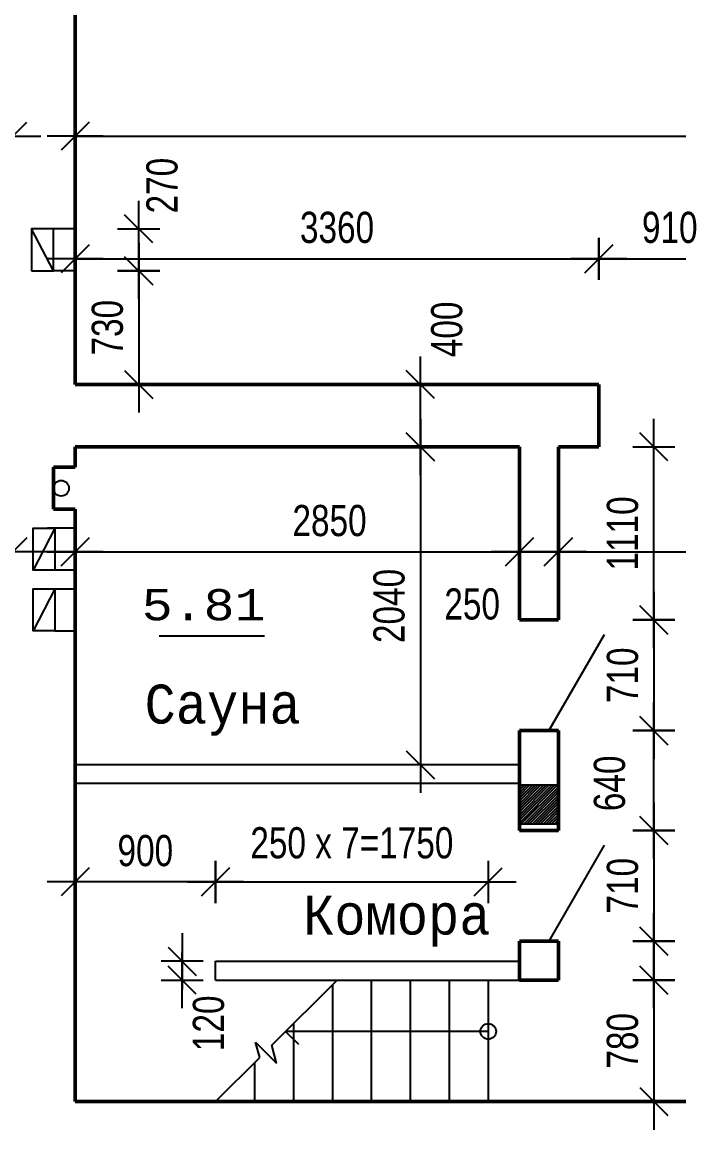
# Model space of a CAD drawing. Extents: x 3578 to 5591, y 95 to 458.
# Drawn here: x 3642.2 to 3684.3, y 152.1 to 223.4 of the extents above; entities that cross this region are included whole.
import ezdxf

# ---------------------------------------------------------------- set-up
doc = ezdxf.new("R2010")
doc.units = 0
doc.header["$MEASUREMENT"] = 0
doc.layers.get('0').update_dxf_attribs({"linetype": 'CONTINUOUS'})
doc.layers.get('DEFPOINTS').update_dxf_attribs({"linetype": 'CONTINUOUS'})
doc.layers.add('Chata', color=7, linetype='CONTINUOUS')
doc.styles.add('RUSS', font='russ', dxfattribs={"width": 0.8})
doc.styles.get("Standard").update_dxf_attribs({"font": 'cour.ttf'})
doc.dimstyles.new('Text 2mm', dxfattribs={"dimtxt": 2, "dimasz": 0.09, "dimexe": 0, "dimexo": 0, "dimgap": 1, "dimtad": 1, "dimdec": 0, "dimlfac": 100, "dimzin": 0, "dimdsep": 46, "dimtxsty": 'RUSS', "dimblk": 'A8MITTA', "dimcen": 3, "dimse1": 1, "dimse2": 1, "dimclrd": 6, "dimclrt": 6, "dimadec": 0, "dimazin": 0, "dimtp": 6, "dimtm": 6, "dimtfac": 1, "dimtdec": 0, "dimtofl": 0, "dimtmove": 2, "dimatfit": 3, "dimldrblk": 'A8MITTA', "dimfxl": 1, "dimtolj": 1, "dimtzin": 0, "dimarcsym": 0})

# ---------------------------------------------------------------- blocks, each defined once
blk = doc.blocks.new('A8MITTA', base_point=(3180, 3140))
for p, q in [((3180, 3155), (3180, 3125)), ((3170, 3130), (3190, 3150)), ((3160, 3140), (3200, 3140))]:
    blk.add_line(p, q)
blk = doc.blocks.new('*D152')
at = {"layer": 'Chata', "color": 6, "lineweight": -2, "ltscale": 0.01, "transparency": 16777216}
for p, q in [((3602.901, 216.065), (3620.433, 216.065)), ((3641.521, 216.065), (3628.071, 216.065))]:
    blk.add_line(p, q, dxfattribs=at)
at = {"layer": 'DEFPOINTS', "color": 0, "ltscale": 0.01, "transparency": 16777216}
for p in [(3602.811, 216.065), (3602.811, 159.328), (3641.611, 159.328)]:
    blk.add_point(p, dxfattribs=at)
at = {"layer": 'Chata', "color": 6, "lineweight": -2, "ltscale": 0.01, "transparency": 16777216, "xscale": 0.09, "yscale": 0.09, "zscale": 0.09, "rotation": 180}
blk.add_blockref('A8MITTA', (3602.811, 216.065), dxfattribs=at)
at = {"layer": 'Chata', "color": 6, "lineweight": -2, "ltscale": 0.01, "transparency": 16777216, "xscale": 0.09, "yscale": 0.09, "zscale": 0.09}
blk.add_blockref('A8MITTA', (3641.611, 216.065), dxfattribs=at)
at = {"layer": 'Chata', "color": 6, "ltscale": 0.01, "transparency": 16777216, "insert": (3624.252, 216.065), "char_height": 2, "attachment_point": 5, "style": 'RUSS'}
blk.add_mtext('\\A1;3880', dxfattribs=at)
blk = doc.blocks.new('*D157')
at = {"layer": 'Chata', "color": 6, "lineweight": -2, "ltscale": 0.01, "transparency": 16777216}
blk.add_line((3641.521, 115.746), (3598.901, 115.746), dxfattribs=at)
at = {"layer": 'DEFPOINTS', "color": 0, "ltscale": 0.01, "transparency": 16777216}
for p in [(3598.811, 155.328), (3641.611, 150.128), (3598.811, 115.746)]:
    blk.add_point(p, dxfattribs=at)
at = {"layer": 'Chata', "color": 6, "lineweight": -2, "ltscale": 0.01, "transparency": 16777216, "xscale": 0.09, "yscale": 0.09, "zscale": 0.09, "rotation": 180}
blk.add_blockref('A8MITTA', (3598.811, 115.746), dxfattribs=at)
at = {"layer": 'Chata', "color": 6, "lineweight": -2, "ltscale": 0.01, "transparency": 16777216, "xscale": 0.09, "yscale": 0.09, "zscale": 0.09}
blk.add_blockref('A8MITTA', (3641.611, 115.746), dxfattribs=at)
at = {"layer": 'Chata', "color": 6, "ltscale": 0.01, "transparency": 16777216, "insert": (3620.211, 117.746), "char_height": 2, "attachment_point": 5, "style": 'RUSS'}
blk.add_mtext('\\A1;4280', dxfattribs=at)
blk = doc.blocks.new('*D158')
at = {"layer": 'Chata', "color": 6, "lineweight": -2, "ltscale": 0.01, "transparency": 16777216}
blk.add_line((3598.901, 290.586), (3743.521, 290.586), dxfattribs=at)
at = {"layer": 'DEFPOINTS', "color": 0, "ltscale": 0.01, "transparency": 16777216}
for p in [(3743.611, 290.586), (3743.611, 207.27), (3598.811, 203.17)]:
    blk.add_point(p, dxfattribs=at)
at = {"layer": 'Chata', "color": 6, "lineweight": -2, "ltscale": 0.01, "transparency": 16777216, "xscale": 0.09, "yscale": 0.09, "zscale": 0.09, "rotation": 180}
blk.add_blockref('A8MITTA', (3598.811, 290.586), dxfattribs=at)
at = {"layer": 'Chata', "color": 6, "lineweight": -2, "ltscale": 0.01, "transparency": 16777216, "xscale": 0.09, "yscale": 0.09, "zscale": 0.09}
blk.add_blockref('A8MITTA', (3743.611, 290.586), dxfattribs=at)
at = {"layer": 'Chata', "color": 6, "ltscale": 0.01, "transparency": 16777216, "insert": (3671.211, 292.586), "char_height": 2, "attachment_point": 5, "style": 'RUSS'}
blk.add_mtext('\\A1;14480', dxfattribs=at)
blk = doc.blocks.new('*D167')
at = {"layer": 'Chata', "color": 6, "lineweight": -2, "ltscale": 0.01, "transparency": 16777216}
blk.add_line((3645.701, 216.065), (3739.521, 216.065), dxfattribs=at)
at = {"layer": 'DEFPOINTS', "color": 0, "ltscale": 0.01, "transparency": 16777216}
for p in [(3739.611, 216.065), (3645.611, 200.128), (3739.611, 200.128)]:
    blk.add_point(p, dxfattribs=at)
at = {"layer": 'Chata', "color": 6, "lineweight": -2, "ltscale": 0.01, "transparency": 16777216, "xscale": 0.09, "yscale": 0.09, "zscale": 0.09, "rotation": 180}
blk.add_blockref('A8MITTA', (3645.611, 216.065), dxfattribs=at)
at = {"layer": 'Chata', "color": 6, "lineweight": -2, "ltscale": 0.01, "transparency": 16777216, "xscale": 0.09, "yscale": 0.09, "zscale": 0.09}
blk.add_blockref('A8MITTA', (3739.611, 216.065), dxfattribs=at)
at = {"layer": 'Chata', "color": 6, "ltscale": 0.01, "transparency": 16777216, "insert": (3692.611, 218.065), "char_height": 2, "attachment_point": 5, "style": 'RUSS'}
blk.add_mtext('\\A1;9400', dxfattribs=at)
blk = doc.blocks.new('*D177')
at = {"layer": 'Chata', "color": 6, "lineweight": -2, "ltscale": 0.01, "transparency": 16777216}
blk.add_line((3641.521, 139.735), (3598.901, 139.735), dxfattribs=at)
at = {"layer": 'DEFPOINTS', "color": 0, "ltscale": 0.01, "transparency": 16777216}
for p in [(3598.811, 155.328), (3641.611, 155.328), (3598.811, 139.735)]:
    blk.add_point(p, dxfattribs=at)
at = {"layer": 'Chata', "color": 6, "lineweight": -2, "ltscale": 0.01, "transparency": 16777216, "xscale": 0.09, "yscale": 0.09, "zscale": 0.09, "rotation": 180}
blk.add_blockref('A8MITTA', (3598.811, 139.735), dxfattribs=at)
at = {"layer": 'Chata', "color": 6, "lineweight": -2, "ltscale": 0.01, "transparency": 16777216, "xscale": 0.09, "yscale": 0.09, "zscale": 0.09}
blk.add_blockref('A8MITTA', (3641.611, 139.735), dxfattribs=at)
at = {"layer": 'Chata', "color": 6, "ltscale": 0.01, "transparency": 16777216, "insert": (3620.211, 141.735), "char_height": 2, "attachment_point": 5, "style": 'RUSS'}
blk.add_mtext('\\A1;4280', dxfattribs=at)
blk = doc.blocks.new('*D185')
at = {"layer": 'Chata', "color": 6, "lineweight": -2, "ltscale": 0.01, "transparency": 16777216}
blk.add_line((3667.757, 196.038), (3667.757, 175.818), dxfattribs=at)
at = {"layer": 'DEFPOINTS', "color": 0, "ltscale": 0.01, "transparency": 16777216}
for p in [(3645.611, 196.128), (3645.611, 175.728), (3667.757, 175.728)]:
    blk.add_point(p, dxfattribs=at)
at = {"layer": 'Chata', "color": 6, "lineweight": -2, "ltscale": 0.01, "transparency": 16777216, "xscale": 0.09, "yscale": 0.09, "zscale": 0.09}
for p, rotation in [((3667.757, 196.128), 90), ((3667.757, 175.728), 270)]:
    blk.add_blockref('A8MITTA', p, dxfattribs=dict(at, rotation=rotation))
at = {"layer": 'Chata', "color": 6, "ltscale": 0.01, "transparency": 16777216, "insert": (3665.757, 185.928), "char_height": 2, "attachment_point": 5, "rotation": 90, "style": 'RUSS'}
blk.add_mtext('\\A1;2040', dxfattribs=at)
blk = doc.blocks.new('*D186')
at = {"layer": 'Chata', "color": 6, "lineweight": -2, "ltscale": 0.01, "transparency": 16777216}
for p, q in [((3652.477, 163.218), (3652.477, 163.308)), ((3652.477, 161.838), (3652.477, 161.748))]:
    blk.add_line(p, q, dxfattribs=at)
at = {"layer": 'DEFPOINTS', "color": 0, "ltscale": 0.01, "transparency": 16777216}
for p in [(3645.611, 163.128), (3645.611, 161.928), (3652.477, 161.928)]:
    blk.add_point(p, dxfattribs=at)
at = {"layer": 'Chata', "color": 6, "lineweight": -2, "ltscale": 0.01, "transparency": 16777216, "xscale": 0.09, "yscale": 0.09, "zscale": 0.09}
for p, rotation in [((3652.477, 163.128), 270), ((3652.477, 161.928), 90)]:
    blk.add_blockref('A8MITTA', p, dxfattribs=dict(at, rotation=rotation))
at = {"layer": 'Chata', "color": 6, "ltscale": 0.01, "transparency": 16777216, "insert": (3654.173, 159.151), "char_height": 2, "attachment_point": 5, "rotation": 90, "style": 'RUSS'}
blk.add_mtext('\\A1;120', dxfattribs=at)
blk = doc.blocks.new('*D187')
at = {"layer": 'Chata', "color": 6, "lineweight": -2, "ltscale": 0.01, "transparency": 16777216}
blk.add_line((3654.701, 168.22), (3672.023, 168.22), dxfattribs=at)
at = {"layer": 'DEFPOINTS', "color": 0, "ltscale": 0.01, "transparency": 16777216}
for p in [(3672.113, 168.22), (3672.113, 161.928), (3654.611, 154.128)]:
    blk.add_point(p, dxfattribs=at)
at = {"layer": 'Chata', "color": 6, "lineweight": -2, "ltscale": 0.01, "transparency": 16777216, "xscale": 0.09, "yscale": 0.09, "zscale": 0.09, "rotation": 180}
blk.add_blockref('A8MITTA', (3654.611, 168.22), dxfattribs=at)
at = {"layer": 'Chata', "color": 6, "lineweight": -2, "ltscale": 0.01, "transparency": 16777216, "xscale": 0.09, "yscale": 0.09, "zscale": 0.09}
blk.add_blockref('A8MITTA', (3672.113, 168.22), dxfattribs=at)
at = {"layer": 'Chata', "color": 6, "ltscale": 0.01, "transparency": 16777216, "insert": (3663.362, 170.72), "char_height": 2, "attachment_point": 5, "style": 'RUSS'}
blk.add_mtext('\\A1;250 х 7=1750', dxfattribs=at)
blk = doc.blocks.new('*D188')
at = {"layer": 'Chata', "color": 6, "lineweight": -2, "ltscale": 0.01, "transparency": 16777216}
blk.add_line((3654.521, 168.22), (3645.701, 168.22), dxfattribs=at)
at = {"layer": 'DEFPOINTS', "color": 0, "ltscale": 0.01, "transparency": 16777216}
for p in [(3645.611, 168.22), (3645.611, 154.128), (3654.611, 154.128)]:
    blk.add_point(p, dxfattribs=at)
at = {"layer": 'Chata', "color": 6, "lineweight": -2, "ltscale": 0.01, "transparency": 16777216, "xscale": 0.09, "yscale": 0.09, "zscale": 0.09, "rotation": 180}
blk.add_blockref('A8MITTA', (3645.611, 168.22), dxfattribs=at)
at = {"layer": 'Chata', "color": 6, "lineweight": -2, "ltscale": 0.01, "transparency": 16777216, "xscale": 0.09, "yscale": 0.09, "zscale": 0.09}
blk.add_blockref('A8MITTA', (3654.611, 168.22), dxfattribs=at)
at = {"layer": 'Chata', "color": 6, "ltscale": 0.01, "transparency": 16777216, "insert": (3650.111, 170.22), "char_height": 2, "attachment_point": 5, "style": 'RUSS'}
blk.add_mtext('\\A1;900', dxfattribs=at)
blk = doc.blocks.new('*D196')
at = {"color": 6, "lineweight": -2, "ltscale": 0.01, "transparency": 16777216}
blk.add_line((3685.966, 150.218), (3685.966, 154.038), dxfattribs=at)
at = {"layer": 'DEFPOINTS', "color": 0, "ltscale": 0.01, "transparency": 16777216}
for p in [(3676.011, 154.128), (3685.966, 154.128), (3676.611, 150.128)]:
    blk.add_point(p, dxfattribs=at)
at = {"color": 6, "lineweight": -2, "ltscale": 0.01, "transparency": 16777216, "xscale": 0.09, "yscale": 0.09, "zscale": 0.09}
for p, rotation in [((3685.966, 154.128), 90), ((3685.966, 150.128), 270)]:
    blk.add_blockref('A8MITTA', p, dxfattribs=dict(at, rotation=rotation))
at = {"color": 6, "ltscale": 0.01, "transparency": 16777216, "insert": (3686.561, 156.812), "char_height": 2, "attachment_point": 5, "rotation": 90, "style": 'RUSS'}
blk.add_mtext('\\A1;400', dxfattribs=at)
blk = doc.blocks.new('*D197')
at = {"layer": 'Chata', "color": 6, "lineweight": -2, "ltscale": 0.01, "transparency": 16777216}
blk.add_line((3590.729, 275.438), (3590.729, 122.218), dxfattribs=at)
at = {"layer": 'DEFPOINTS', "color": 0, "ltscale": 0.01, "transparency": 16777216}
for p in [(3681.737, 275.528), (3590.729, 122.128), (3641.611, 122.128)]:
    blk.add_point(p, dxfattribs=at)
at = {"layer": 'Chata', "color": 6, "lineweight": -2, "ltscale": 0.01, "transparency": 16777216, "xscale": 0.09, "yscale": 0.09, "zscale": 0.09}
for p, rotation in [((3590.729, 275.528), 90), ((3590.729, 122.128), 270)]:
    blk.add_blockref('A8MITTA', p, dxfattribs=dict(at, rotation=rotation))
at = {"layer": 'Chata', "color": 6, "ltscale": 0.01, "transparency": 16777216, "insert": (3588.729, 198.828), "char_height": 2, "attachment_point": 5, "rotation": 90, "style": 'RUSS'}
blk.add_mtext('\\A1;15340', dxfattribs=at)
blk = doc.blocks.new('*D212')
at = {"color": 6, "lineweight": -2, "ltscale": 0.01, "transparency": 16777216}
blk.add_line((3645.701, 189.394), (3674.021, 189.394), dxfattribs=at)
at = {"layer": 'DEFPOINTS', "color": 0, "ltscale": 0.01, "transparency": 16777216}
for p in [(3645.611, 196.128), (3674.111, 196.128), (3674.111, 189.394)]:
    blk.add_point(p, dxfattribs=at)
at = {"color": 6, "lineweight": -2, "ltscale": 0.01, "transparency": 16777216, "xscale": 0.09, "yscale": 0.09, "zscale": 0.09, "rotation": 180}
blk.add_blockref('A8MITTA', (3645.611, 189.394), dxfattribs=at)
at = {"color": 6, "lineweight": -2, "ltscale": 0.01, "transparency": 16777216, "xscale": 0.09, "yscale": 0.09, "zscale": 0.09}
blk.add_blockref('A8MITTA', (3674.111, 189.394), dxfattribs=at)
at = {"color": 6, "ltscale": 0.01, "transparency": 16777216, "insert": (3661.93, 191.394), "char_height": 2, "attachment_point": 5, "style": 'RUSS'}
blk.add_mtext('\\A1;2850', dxfattribs=at)
blk = doc.blocks.new('*D255')
at = {"color": 6, "lineweight": -2, "ltscale": 0.01, "transparency": 16777216}
blk.add_line((3645.521, 189.394), (3641.701, 189.394), dxfattribs=at)
at = {"layer": 'DEFPOINTS', "color": 0, "ltscale": 0.01, "transparency": 16777216}
for p in [(3641.611, 196.128), (3645.611, 196.128), (3641.611, 189.394)]:
    blk.add_point(p, dxfattribs=at)
at = {"color": 6, "lineweight": -2, "ltscale": 0.01, "transparency": 16777216, "xscale": 0.09, "yscale": 0.09, "zscale": 0.09, "rotation": 180}
blk.add_blockref('A8MITTA', (3641.611, 189.394), dxfattribs=at)
at = {"color": 6, "lineweight": -2, "ltscale": 0.01, "transparency": 16777216, "xscale": 0.09, "yscale": 0.09, "zscale": 0.09}
blk.add_blockref('A8MITTA', (3645.611, 189.394), dxfattribs=at)
at = {"color": 6, "ltscale": 0.01, "transparency": 16777216, "insert": (3637.535, 187.106), "char_height": 2, "attachment_point": 5, "style": 'RUSS'}
blk.add_mtext('\\A1;400', dxfattribs=at)
blk = doc.blocks.new('*D256')
at = {"color": 6, "lineweight": -2, "ltscale": 0.01, "transparency": 16777216}
blk.add_line((3718.059, 187.218), (3718.059, 196.038), dxfattribs=at)
at = {"layer": 'DEFPOINTS', "color": 0, "ltscale": 0.01, "transparency": 16777216}
for p in [(3676.611, 196.128), (3718.059, 196.128), (3676.611, 187.128)]:
    blk.add_point(p, dxfattribs=at)
at = {"color": 6, "lineweight": -2, "ltscale": 0.01, "transparency": 16777216, "xscale": 0.09, "yscale": 0.09, "zscale": 0.09}
for p, rotation in [((3718.059, 196.128), 90), ((3718.059, 187.128), 270)]:
    blk.add_blockref('A8MITTA', p, dxfattribs=dict(at, rotation=rotation))
at = {"color": 6, "ltscale": 0.01, "transparency": 16777216, "insert": (3716.059, 191.628), "char_height": 2, "attachment_point": 5, "rotation": 90, "style": 'RUSS'}
blk.add_mtext('\\A1;900', dxfattribs=at)
blk = doc.blocks.new('*D259')
at = {"color": 6, "lineweight": -2, "ltscale": 0.01, "transparency": 16777216}
blk.add_line((3645.701, 208.202), (3679.121, 208.202), dxfattribs=at)
at = {"layer": 'DEFPOINTS', "color": 0, "ltscale": 0.01, "transparency": 16777216}
for p in [(3679.211, 208.202), (3645.611, 200.128), (3679.211, 200.128)]:
    blk.add_point(p, dxfattribs=at)
at = {"color": 6, "lineweight": -2, "ltscale": 0.01, "transparency": 16777216, "xscale": 0.09, "yscale": 0.09, "zscale": 0.09, "rotation": 180}
blk.add_blockref('A8MITTA', (3645.611, 208.202), dxfattribs=at)
at = {"color": 6, "lineweight": -2, "ltscale": 0.01, "transparency": 16777216, "xscale": 0.09, "yscale": 0.09, "zscale": 0.09}
blk.add_blockref('A8MITTA', (3679.211, 208.202), dxfattribs=at)
at = {"color": 6, "ltscale": 0.01, "transparency": 16777216, "insert": (3662.411, 210.202), "char_height": 2, "attachment_point": 5, "style": 'RUSS'}
blk.add_mtext('\\A1;3360', dxfattribs=at)
blk = doc.blocks.new('*D261')
at = {"color": 6, "lineweight": -2, "ltscale": 0.01, "transparency": 16777216}
blk.add_line((3676.701, 189.394), (3694.521, 189.394), dxfattribs=at)
at = {"layer": 'DEFPOINTS', "color": 0, "ltscale": 0.01, "transparency": 16777216}
for p in [(3676.611, 196.128), (3694.611, 196.128), (3694.611, 189.394)]:
    blk.add_point(p, dxfattribs=at)
at = {"color": 6, "lineweight": -2, "ltscale": 0.01, "transparency": 16777216, "xscale": 0.09, "yscale": 0.09, "zscale": 0.09, "rotation": 180}
blk.add_blockref('A8MITTA', (3676.611, 189.394), dxfattribs=at)
at = {"color": 6, "lineweight": -2, "ltscale": 0.01, "transparency": 16777216, "xscale": 0.09, "yscale": 0.09, "zscale": 0.09}
blk.add_blockref('A8MITTA', (3694.611, 189.394), dxfattribs=at)
at = {"color": 6, "ltscale": 0.01, "transparency": 16777216, "insert": (3688.278, 191.394), "char_height": 2, "attachment_point": 5, "style": 'RUSS'}
blk.add_mtext('\\A1;1800', dxfattribs=at)
blk = doc.blocks.new('*D397')
at = {"color": 6, "lineweight": -2, "ltscale": 0.01, "transparency": 16777216}
blk.add_line((3674.201, 189.394), (3676.521, 189.394), dxfattribs=at)
at = {"layer": 'DEFPOINTS', "color": 0, "ltscale": 0.01, "transparency": 16777216}
for p in [(3674.111, 196.128), (3676.611, 196.128), (3676.611, 189.394)]:
    blk.add_point(p, dxfattribs=at)
at = {"color": 6, "lineweight": -2, "ltscale": 0.01, "transparency": 16777216, "xscale": 0.09, "yscale": 0.09, "zscale": 0.09, "rotation": 180}
blk.add_blockref('A8MITTA', (3674.111, 189.394), dxfattribs=at)
at = {"color": 6, "lineweight": -2, "ltscale": 0.01, "transparency": 16777216, "xscale": 0.09, "yscale": 0.09, "zscale": 0.09}
blk.add_blockref('A8MITTA', (3676.611, 189.394), dxfattribs=at)
at = {"color": 6, "ltscale": 0.01, "transparency": 16777216, "insert": (3671.08, 186.042), "char_height": 2, "attachment_point": 5, "style": 'RUSS'}
blk.add_mtext('\\A1;250', dxfattribs=at)
blk = doc.blocks.new('*D398')
at = {"color": 6, "lineweight": -2, "ltscale": 0.01, "transparency": 16777216}
blk.add_line((3679.301, 208.202), (3688.221, 208.202), dxfattribs=at)
at = {"layer": 'DEFPOINTS', "color": 0, "ltscale": 0.01, "transparency": 16777216}
for p in [(3688.311, 208.202), (3679.211, 200.128), (3688.311, 200.128)]:
    blk.add_point(p, dxfattribs=at)
at = {"color": 6, "lineweight": -2, "ltscale": 0.01, "transparency": 16777216, "xscale": 0.09, "yscale": 0.09, "zscale": 0.09, "rotation": 180}
blk.add_blockref('A8MITTA', (3679.211, 208.202), dxfattribs=at)
at = {"color": 6, "lineweight": -2, "ltscale": 0.01, "transparency": 16777216, "xscale": 0.09, "yscale": 0.09, "zscale": 0.09}
blk.add_blockref('A8MITTA', (3688.311, 208.202), dxfattribs=at)
at = {"color": 6, "ltscale": 0.01, "transparency": 16777216, "insert": (3683.761, 210.202), "char_height": 2, "attachment_point": 5, "style": 'RUSS'}
blk.add_mtext('\\A1;910', dxfattribs=at)
blk = doc.blocks.new('*D494')
at = {"color": 6, "lineweight": -2, "ltscale": 0.01, "transparency": 16777216}
blk.add_line((3682.735, 171.438), (3682.735, 164.518), dxfattribs=at)
at = {"layer": 'DEFPOINTS', "color": 0, "ltscale": 0.01, "transparency": 16777216}
for p in [(3676.611, 171.528), (3676.611, 164.428), (3682.735, 164.428)]:
    blk.add_point(p, dxfattribs=at)
at = {"color": 6, "lineweight": -2, "ltscale": 0.01, "transparency": 16777216, "xscale": 0.09, "yscale": 0.09, "zscale": 0.09}
for p, rotation in [((3682.735, 171.528), 90), ((3682.735, 164.428), 270)]:
    blk.add_blockref('A8MITTA', p, dxfattribs=dict(at, rotation=rotation))
at = {"color": 6, "ltscale": 0.01, "transparency": 16777216, "insert": (3680.735, 167.978), "char_height": 2, "attachment_point": 5, "rotation": 90, "style": 'RUSS'}
blk.add_mtext('\\A1;710', dxfattribs=at)
blk = doc.blocks.new('*D495')
at = {"color": 6, "lineweight": -2, "ltscale": 0.01, "transparency": 16777216}
blk.add_line((3682.735, 164.338), (3682.735, 162.018), dxfattribs=at)
at = {"layer": 'DEFPOINTS', "color": 0, "ltscale": 0.01, "transparency": 16777216}
for p in [(3676.611, 164.428), (3676.611, 161.928), (3682.735, 161.928)]:
    blk.add_point(p, dxfattribs=at)
at = {"color": 6, "lineweight": -2, "ltscale": 0.01, "transparency": 16777216, "xscale": 0.09, "yscale": 0.09, "zscale": 0.09}
for p, rotation in [((3682.735, 164.428), 90), ((3682.735, 161.928), 270)]:
    blk.add_blockref('A8MITTA', p, dxfattribs=dict(at, rotation=rotation))
at = {"color": 6, "ltscale": 0.01, "transparency": 16777216, "insert": (3687.235, 163.178), "char_height": 2, "attachment_point": 5, "rotation": 90, "style": 'RUSS'}
blk.add_mtext('\\A1;250', dxfattribs=at)
blk = doc.blocks.new('*D496')
at = {"color": 6, "lineweight": -2, "ltscale": 0.01, "transparency": 16777216}
blk.add_line((3682.735, 171.618), (3682.735, 177.838), dxfattribs=at)
at = {"layer": 'DEFPOINTS', "color": 0, "ltscale": 0.01, "transparency": 16777216}
for p in [(3676.611, 177.928), (3682.735, 177.928), (3676.611, 171.528)]:
    blk.add_point(p, dxfattribs=at)
at = {"color": 6, "lineweight": -2, "ltscale": 0.01, "transparency": 16777216, "xscale": 0.09, "yscale": 0.09, "zscale": 0.09}
for p, rotation in [((3682.735, 177.928), 90), ((3682.735, 171.528), 270)]:
    blk.add_blockref('A8MITTA', p, dxfattribs=dict(at, rotation=rotation))
at = {"color": 6, "ltscale": 0.01, "transparency": 16777216, "insert": (3679.899, 174.546), "char_height": 2, "attachment_point": 5, "rotation": 90, "style": 'RUSS'}
blk.add_mtext('\\A1;640', dxfattribs=at)
blk = doc.blocks.new('*D497')
at = {"color": 6, "lineweight": -2, "ltscale": 0.01, "transparency": 16777216}
blk.add_line((3682.735, 184.938), (3682.735, 178.018), dxfattribs=at)
at = {"layer": 'DEFPOINTS', "color": 0, "ltscale": 0.01, "transparency": 16777216}
for p in [(3676.611, 185.028), (3676.611, 177.928), (3682.735, 177.928)]:
    blk.add_point(p, dxfattribs=at)
at = {"color": 6, "lineweight": -2, "ltscale": 0.01, "transparency": 16777216, "xscale": 0.09, "yscale": 0.09, "zscale": 0.09}
for p, rotation in [((3682.735, 185.028), 90), ((3682.735, 177.928), 270)]:
    blk.add_blockref('A8MITTA', p, dxfattribs=dict(at, rotation=rotation))
at = {"color": 6, "ltscale": 0.01, "transparency": 16777216, "insert": (3680.735, 181.478), "char_height": 2, "attachment_point": 5, "rotation": 90, "style": 'RUSS'}
blk.add_mtext('\\A1;710', dxfattribs=at)
blk = doc.blocks.new('*D498')
at = {"color": 6, "lineweight": -2, "ltscale": 0.01, "transparency": 16777216}
blk.add_line((3682.735, 185.118), (3682.735, 196.038), dxfattribs=at)
at = {"layer": 'DEFPOINTS', "color": 0, "ltscale": 0.01, "transparency": 16777216}
for p in [(3676.611, 196.128), (3682.735, 196.128), (3676.611, 185.028)]:
    blk.add_point(p, dxfattribs=at)
at = {"color": 6, "lineweight": -2, "ltscale": 0.01, "transparency": 16777216, "xscale": 0.09, "yscale": 0.09, "zscale": 0.09}
for p, rotation in [((3682.735, 196.128), 90), ((3682.735, 185.028), 270)]:
    blk.add_blockref('A8MITTA', p, dxfattribs=dict(at, rotation=rotation))
at = {"color": 6, "ltscale": 0.01, "transparency": 16777216, "insert": (3680.735, 190.578), "char_height": 2, "attachment_point": 5, "rotation": 90, "style": 'RUSS'}
blk.add_mtext('\\A1;1110', dxfattribs=at)
blk = doc.blocks.new('*D499')
at = {"color": 6, "lineweight": -2, "ltscale": 0.01, "transparency": 16777216}
blk.add_line((3682.735, 161.838), (3682.735, 154.218), dxfattribs=at)
at = {"layer": 'DEFPOINTS', "color": 0, "ltscale": 0.01, "transparency": 16777216}
for p in [(3676.611, 161.928), (3676.011, 154.128), (3682.735, 154.128)]:
    blk.add_point(p, dxfattribs=at)
at = {"color": 6, "lineweight": -2, "ltscale": 0.01, "transparency": 16777216, "xscale": 0.09, "yscale": 0.09, "zscale": 0.09}
for p, rotation in [((3682.735, 161.928), 90), ((3682.735, 154.128), 270)]:
    blk.add_blockref('A8MITTA', p, dxfattribs=dict(at, rotation=rotation))
at = {"color": 6, "ltscale": 0.01, "transparency": 16777216, "insert": (3680.735, 158.028), "char_height": 2, "attachment_point": 5, "rotation": 90, "style": 'RUSS'}
blk.add_mtext('\\A1;780', dxfattribs=at)
blk = doc.blocks.new('*D504')
at = {"color": 6, "lineweight": -2, "ltscale": 0.01, "transparency": 16777216}
blk.add_line((3649.684, 207.338), (3649.684, 200.218), dxfattribs=at)
at = {"layer": 'DEFPOINTS', "color": 0, "ltscale": 0.01, "transparency": 16777216}
for p in [(3645.611, 207.428), (3645.611, 200.128), (3649.684, 200.128)]:
    blk.add_point(p, dxfattribs=at)
at = {"color": 6, "lineweight": -2, "ltscale": 0.01, "transparency": 16777216, "xscale": 0.09, "yscale": 0.09, "zscale": 0.09}
for p, rotation in [((3649.684, 207.428), 90), ((3649.684, 200.128), 270)]:
    blk.add_blockref('A8MITTA', p, dxfattribs=dict(at, rotation=rotation))
at = {"color": 6, "ltscale": 0.01, "transparency": 16777216, "insert": (3647.684, 203.778), "char_height": 2, "attachment_point": 5, "rotation": 90, "style": 'RUSS'}
blk.add_mtext('\\A1;730', dxfattribs=at)
blk = doc.blocks.new('*D505')
at = {"color": 6, "lineweight": -2, "ltscale": 0.01, "transparency": 16777216}
blk.add_line((3649.684, 207.518), (3649.684, 210.038), dxfattribs=at)
at = {"layer": 'DEFPOINTS', "color": 0, "ltscale": 0.01, "transparency": 16777216}
for p in [(3645.611, 210.128), (3649.684, 210.128), (3645.611, 207.428)]:
    blk.add_point(p, dxfattribs=at)
at = {"color": 6, "lineweight": -2, "ltscale": 0.01, "transparency": 16777216, "xscale": 0.09, "yscale": 0.09, "zscale": 0.09}
for p, rotation in [((3649.684, 210.128), 90), ((3649.684, 207.428), 270)]:
    blk.add_blockref('A8MITTA', p, dxfattribs=dict(at, rotation=rotation))
at = {"color": 6, "ltscale": 0.01, "transparency": 16777216, "insert": (3651.191, 212.894), "char_height": 2, "attachment_point": 5, "rotation": 90, "style": 'RUSS'}
blk.add_mtext('\\A1;270', dxfattribs=at)
blk = doc.blocks.new('*D506')
at = {"color": 6, "lineweight": -2, "ltscale": 0.01, "transparency": 16777216}
blk.add_line((3667.757, 196.218), (3667.757, 200.038), dxfattribs=at)
at = {"layer": 'DEFPOINTS', "color": 0, "ltscale": 0.01, "transparency": 16777216}
for p in [(3667.757, 200.128), (3674.111, 200.128), (3674.111, 196.128)]:
    blk.add_point(p, dxfattribs=at)
at = {"color": 6, "lineweight": -2, "ltscale": 0.01, "transparency": 16777216, "xscale": 0.09, "yscale": 0.09, "zscale": 0.09}
for p, rotation in [((3667.757, 200.128), 90), ((3667.757, 196.128), 270)]:
    blk.add_blockref('A8MITTA', p, dxfattribs=dict(at, rotation=rotation))
at = {"color": 6, "ltscale": 0.01, "transparency": 16777216, "insert": (3669.458, 203.672), "char_height": 2, "attachment_point": 5, "rotation": 90, "style": 'RUSS'}
blk.add_mtext('\\A1;400', dxfattribs=at)

msp = doc.modelspace()

# ---------------------------------------------------------------- hatches: boundary and pattern name
at = {"ltscale": 0.01}
h = msp.add_hatch(dxfattribs=at)
h.set_pattern_fill('ANSI31', color=256, style=0)
h.set_pattern_definition([(45, (-317.15196, 0), (-0.0883883476, 0.0883883476), [])])
h.paths.add_polyline_path([(3674.111, 174.428), (3674.111, 171.928), (3676.611, 171.928), (3676.611, 174.428)])

# ---------------------------------------------------------------- linework, layer by layer
for p, q in [((3644.312, 187.028), (3645.611, 187.028)), ((3644.312, 184.328), (3645.611, 184.328)), ((3679.561, 184.077), (3676.011, 177.928)), ((3674.111, 174.528), (3645.611, 174.528)), ((3676.611, 174.428), (3674.111, 174.428)), ((3676.611, 171.928), (3674.111, 171.928)), ((3679.561, 170.577), (3676.011, 164.428)), ((3657.45, 156.966), (3657.188, 157.944)), ((3657.188, 157.944), (3658.531, 156.6)), ((3658.531, 156.6), (3658.225, 157.742))]:
    msp.add_line(p, q, dxfattribs=at)
at = {"layer": 'Chata', "lineweight": 50, "ltscale": 0.01}
for p, q in [((3645.611, 200.128), (3645.611, 247.528)), ((3645.611, 200.128), (3679.211, 200.128)), ((3679.211, 196.128), (3679.211, 200.128)), ((3645.611, 196.128), (3674.111, 196.128)), ((3645.611, 194.828), (3645.611, 196.128)), ((3674.111, 185.028), (3674.111, 196.128)), ((3676.611, 196.128), (3676.611, 185.028)), ((3676.611, 196.128), (3679.211, 196.128)), ((3676.611, 196.128), (3679.211, 196.128)), ((3645.611, 194.828), (3644.211, 194.828)), ((3644.211, 194.828), (3644.211, 192.128)), ((3644.211, 192.128), (3645.611, 192.128)), ((3645.611, 154.128), (3645.611, 192.128)), ((3674.111, 185.028), (3676.611, 185.028)), ((3674.111, 177.928), (3676.611, 177.928)), ((3674.111, 177.928), (3674.111, 171.528)), ((3676.611, 177.928), (3676.611, 175.728)), ((3676.611, 171.528), (3676.611, 175.728)), ((3674.111, 171.528), (3676.611, 171.528)), ((3674.111, 164.428), (3676.611, 164.428)), ((3674.111, 164.428), (3674.111, 161.928)), ((3676.611, 164.428), (3676.611, 161.928)), ((3674.111, 161.928), (3676.611, 161.928)), ((3645.611, 154.128), (3739.611, 154.128))]:
    msp.add_line(p, q, dxfattribs=at)
at = {"layer": 'Chata'}
for p, q in [((3644.211, 207.428), (3642.811, 210.128)), ((3644.312, 190.928), (3644.312, 188.228)), ((3645.611, 171.628), (3645.611, 173.728)), ((3645.611, 171.628), (3645.611, 172.928)), ((3654.611, 161.928), (3654.611, 163.128)), ((3664.611, 161.928), (3664.611, 154.128)), ((3667.111, 161.928), (3667.111, 154.128)), ((3669.611, 161.928), (3669.611, 154.128)), ((3672.113, 161.928), (3672.113, 154.128)), ((3662.111, 161.628), (3662.111, 154.128)), ((3659.611, 159.128), (3659.611, 154.128)), ((3657.111, 156.628), (3657.111, 154.128))]:
    msp.add_line(p, q, dxfattribs=at)
at = {"layer": 'Chata', "ltscale": 0.01}
for p, q in [((3645.611, 210.128), (3644.211, 210.128)), ((3645.611, 207.428), (3644.211, 207.428)), ((3644.312, 190.928), (3642.912, 188.228)), ((3645.611, 190.928), (3643.83, 190.928)), ((3645.611, 188.228), (3643.83, 188.228)), ((3644.312, 187.028), (3642.912, 184.328)), ((3674.111, 175.728), (3645.611, 175.728)), ((3654.611, 163.128), (3674.111, 163.128)), ((3654.611, 161.928), (3674.111, 161.928)), ((3658.225, 157.742), (3662.411, 161.928)), ((3672.113, 158.628), (3659.111, 158.628)), ((3659.111, 158.628), (3659.929, 157.81)), ((3654.611, 154.128), (3657.45, 156.966)), ((3670.811, 154.128), (3668.011, 154.128))]:
    msp.add_line(p, q, dxfattribs=at)
at = {"layer": 'Chata', "color": 0, "ltscale": 0.01}
for p, q in [((3645.611, 206.028), (3645.611, 200.128)), ((3650.993, 184.002), (3657.758, 184.002))]:
    msp.add_line(p, q, dxfattribs=at)
at = {"layer": 'Chata', "ltscale": 0.01}
for points in [[(3642.811, 207.428), (3644.211, 207.428), (3644.211, 210.128), (3642.811, 210.128)], [(3644.312, 190.928), (3644.312, 188.228), (3642.912, 188.228), (3642.912, 190.928)], [(3644.312, 187.028), (3644.312, 184.328), (3642.912, 184.328), (3642.912, 187.028)]]:
    msp.add_lwpolyline(points, close=True, dxfattribs=at)
for centre in [(3644.711, 193.478), (3672.113, 158.628)]:
    msp.add_circle(centre, 0.5, dxfattribs=at)

# ---------------------------------------------------------------- texts
at = {"layer": 'Chata'}
for s, height, width, p in [('5.81', 2, 0.99, (3649.883, 185.008)), ('Сауна', 2.5, 0.8, (3650.062, 178.383)), ('Комора', 2.5, 0.8, (3660.232, 164.846))]:
    msp.add_text(s, height=height, dxfattribs=dict(at, width=width)).set_placement(p)

# ---------------------------------------------------------------- dimensions: what is measured, and where the dimension line sits
at = {"ltscale": 0.01}
for base, p1, p2, picture, middle, dimtype in [((3649.684, 210.128), (3645.611, 207.428), (3645.611, 210.128), '*D505', (3651.191, 212.894), 161), ((3667.757, 200.128), (3674.111, 196.128), (3674.111, 200.128), '*D506', (3669.458, 203.672), 160), ((3682.735, 177.928), (3676.611, 171.528), (3676.611, 177.928), '*D496', (3679.899, 174.546), 160), ((3685.966, 154.128), (3676.611, 150.128), (3676.011, 154.128), '*D196', (3686.561, 156.812), 160)]:
    dim = msp.add_linear_dim(base=base, p1=p1, p2=p2, angle=90, dimstyle='Text 2mm', dxfattribs=at)
    dim.commit()
    dim.dimension.update_dxf_attribs({"geometry": picture, "text_midpoint": middle, "dimtype": dimtype})
for base, p1, p2, picture, middle in [((3679.211, 208.202), (3645.611, 200.128), (3679.211, 200.128), '*D259', (3662.411, 210.202)), ((3688.311, 208.202), (3679.211, 200.128), (3688.311, 200.128), '*D398', (3683.761, 210.202))]:
    dim = msp.add_linear_dim(base=base, p1=p1, p2=p2, dimstyle='Text 2mm', dxfattribs=at)
    dim.commit()
    dim.dimension.update_dxf_attribs({"geometry": picture, "text_midpoint": middle})
dim = msp.add_aligned_dim(p1=(3645.611, 207.428), p2=(3645.611, 200.128), distance=4.072, dimstyle='Text 2mm', dxfattribs=at)
dim.commit()
dim.dimension.update_dxf_attribs({"geometry": '*D504', "text_midpoint": (3647.684, 203.778)})
for base, p1, p2, picture, middle in [((3718.059, 196.128), (3676.611, 187.128), (3676.611, 196.128), '*D256', (3716.059, 191.628)), ((3682.735, 196.128), (3676.611, 185.028), (3676.611, 196.128), '*D498', (3680.735, 190.578)), ((3682.735, 177.928), (3676.611, 185.028), (3676.611, 177.928), '*D497', (3680.735, 181.478)), ((3682.735, 164.428), (3676.611, 171.528), (3676.611, 164.428), '*D494', (3680.735, 167.978)), ((3682.735, 161.928), (3676.611, 164.428), (3676.611, 161.928), '*D495', (3687.235, 163.178)), ((3682.735, 154.128), (3676.611, 161.928), (3676.011, 154.128), '*D499', (3680.735, 158.028))]:
    dim = msp.add_linear_dim(base=base, p1=p1, p2=p2, angle=90, dimstyle='Text 2mm', dxfattribs=at)
    dim.commit()
    dim.dimension.update_dxf_attribs({"geometry": picture, "text_midpoint": middle})
for base, p1, p2, picture, middle in [((3641.611, 189.394), (3645.611, 196.128), (3641.611, 196.128), '*D255', (3637.535, 187.106)), ((3674.111, 189.394), (3645.611, 196.128), (3674.111, 196.128), '*D212', (3661.93, 191.394)), ((3676.611, 189.394), (3674.111, 196.128), (3676.611, 196.128), '*D397', (3671.08, 186.042)), ((3694.611, 189.394), (3676.611, 196.128), (3694.611, 196.128), '*D261', (3688.278, 191.394))]:
    dim = msp.add_linear_dim(base=base, p1=p1, p2=p2, dimstyle='Text 2mm', dxfattribs=at)
    dim.commit()
    dim.dimension.update_dxf_attribs({"geometry": picture, "text_midpoint": middle, "dimtype": 160})
at = {"layer": 'Chata', "ltscale": 0.01}
for base, p1, p2, picture, middle in [((3743.611, 290.586), (3598.811, 203.17), (3743.611, 207.27), '*D158', (3671.211, 292.586)), ((3739.611, 216.065), (3645.611, 200.128), (3739.611, 200.128), '*D167', (3692.611, 218.065)), ((3645.611, 168.22), (3654.611, 154.128), (3645.611, 154.128), '*D188', (3650.111, 170.22)), ((3598.811, 115.746), (3641.611, 150.128), (3598.811, 155.328), '*D157', (3620.211, 117.746)), ((3598.811, 139.735), (3641.611, 155.328), (3598.811, 155.328), '*D177', (3620.211, 141.735))]:
    dim = msp.add_linear_dim(base=base, p1=p1, p2=p2, dimstyle='Text 2mm', dxfattribs=at)
    dim.commit()
    dim.dimension.update_dxf_attribs({"geometry": picture, "text_midpoint": middle})
for base, p1, p2, picture, middle in [((3590.729, 122.128), (3681.737, 275.528), (3641.611, 122.128), '*D197', (3588.729, 198.828)), ((3667.757, 175.728), (3645.611, 196.128), (3645.611, 175.728), '*D185', (3665.757, 185.928))]:
    dim = msp.add_linear_dim(base=base, p1=p1, p2=p2, angle=90, dimstyle='Text 2mm', dxfattribs=at)
    dim.commit()
    dim.dimension.update_dxf_attribs({"geometry": picture, "text_midpoint": middle})
dim = msp.add_linear_dim(base=(3602.811, 216.065), p1=(3641.611, 159.328), p2=(3602.811, 159.328), dimstyle='Text 2mm', dxfattribs=at)
dim.commit()
dim.dimension.update_dxf_attribs({"geometry": '*D152', "text_midpoint": (3624.252, 216.065), "dimtype": 160})
dim = msp.add_linear_dim(base=(3672.113, 168.22), p1=(3654.611, 154.128), p2=(3672.113, 161.928), text='250 х 7=1750', dimstyle='Text 2mm', dxfattribs=at)
dim.commit()
dim.dimension.update_dxf_attribs({"geometry": '*D187', "text_midpoint": (3663.362, 170.72)})
dim = msp.add_linear_dim(base=(3652.477, 161.928), p1=(3645.611, 163.128), p2=(3645.611, 161.928), angle=90, dimstyle='Text 2mm', dxfattribs=at)
dim.commit()
dim.dimension.update_dxf_attribs({"geometry": '*D186', "text_midpoint": (3654.173, 159.151), "dimtype": 160})

doc.saveas('drawing.dxf')
